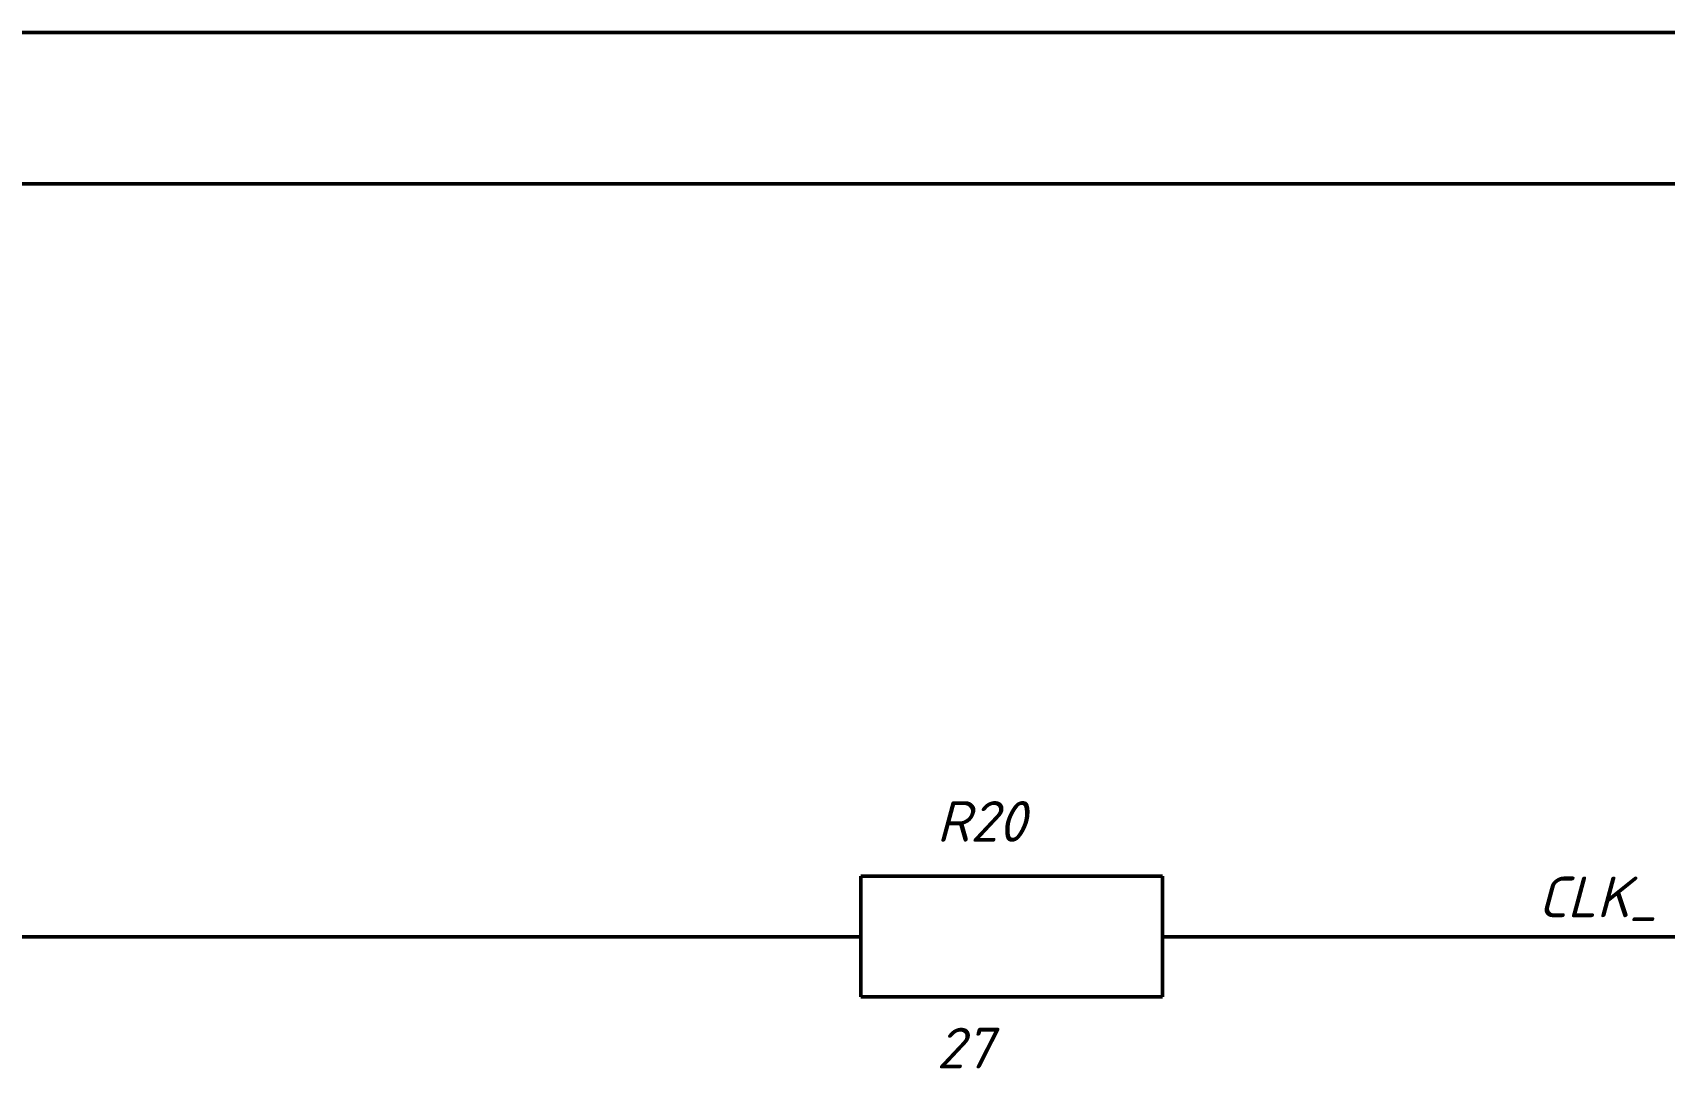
# Model space of a CAD drawing. Header units: inches. Extents: x -26 to 1942, y -380 to 599.
# Drawn here: x 528.7 to 582.8, y 368.4 to 402.7 of the extents above; entities that cross this region are included whole.
import ezdxf

# ---------------------------------------------------------------- set-up
doc = ezdxf.new("R2010")
doc.units = ezdxf.units.IN
doc.layers.add('OSN50', color=3, linetype='Continuous', lineweight=50)
doc.layers.add('TEXT', color=1, linetype='Continuous', lineweight=30)
doc.styles.add('ISOCPEUR0', font='isocpeur.ttf', dxfattribs={"height": 2.87999})

msp = doc.modelspace()

# ---------------------------------------------------------------- linework, layer by layer
at = {"layer": 'OSN50'}
for p, q in [((583.657, 402.738), (466.172, 402.738)), ((588.674, 397.721), (466.172, 397.721)), ((566.175, 374.726), (556.167, 374.726)), ((556.167, 374.726), (556.167, 370.728)), ((566.175, 370.728), (566.175, 374.726)), ((466.172, 372.714), (553.658, 372.714)), ((556.167, 372.714), (553.658, 372.714)), ((553.658, 372.714), (553.658, 372.714)), ((566.175, 372.714), (568.657, 372.714)), ((568.657, 372.714), (593.665, 372.714)), ((556.167, 370.728), (566.175, 370.728))]:
    msp.add_line(p, q, dxfattribs=at)

# ---------------------------------------------------------------- texts
at = {"layer": 'TEXT', "style": 'ISOCPEUR0', "oblique": 15}
for s, p in [('R20', (558.675, 375.876)), ('CLK_', (578.64, 373.367)), ('27', (558.675, 368.35))]:
    msp.add_text(s, height=1.35, dxfattribs=at).set_placement(p)

doc.saveas('drawing.dxf')
